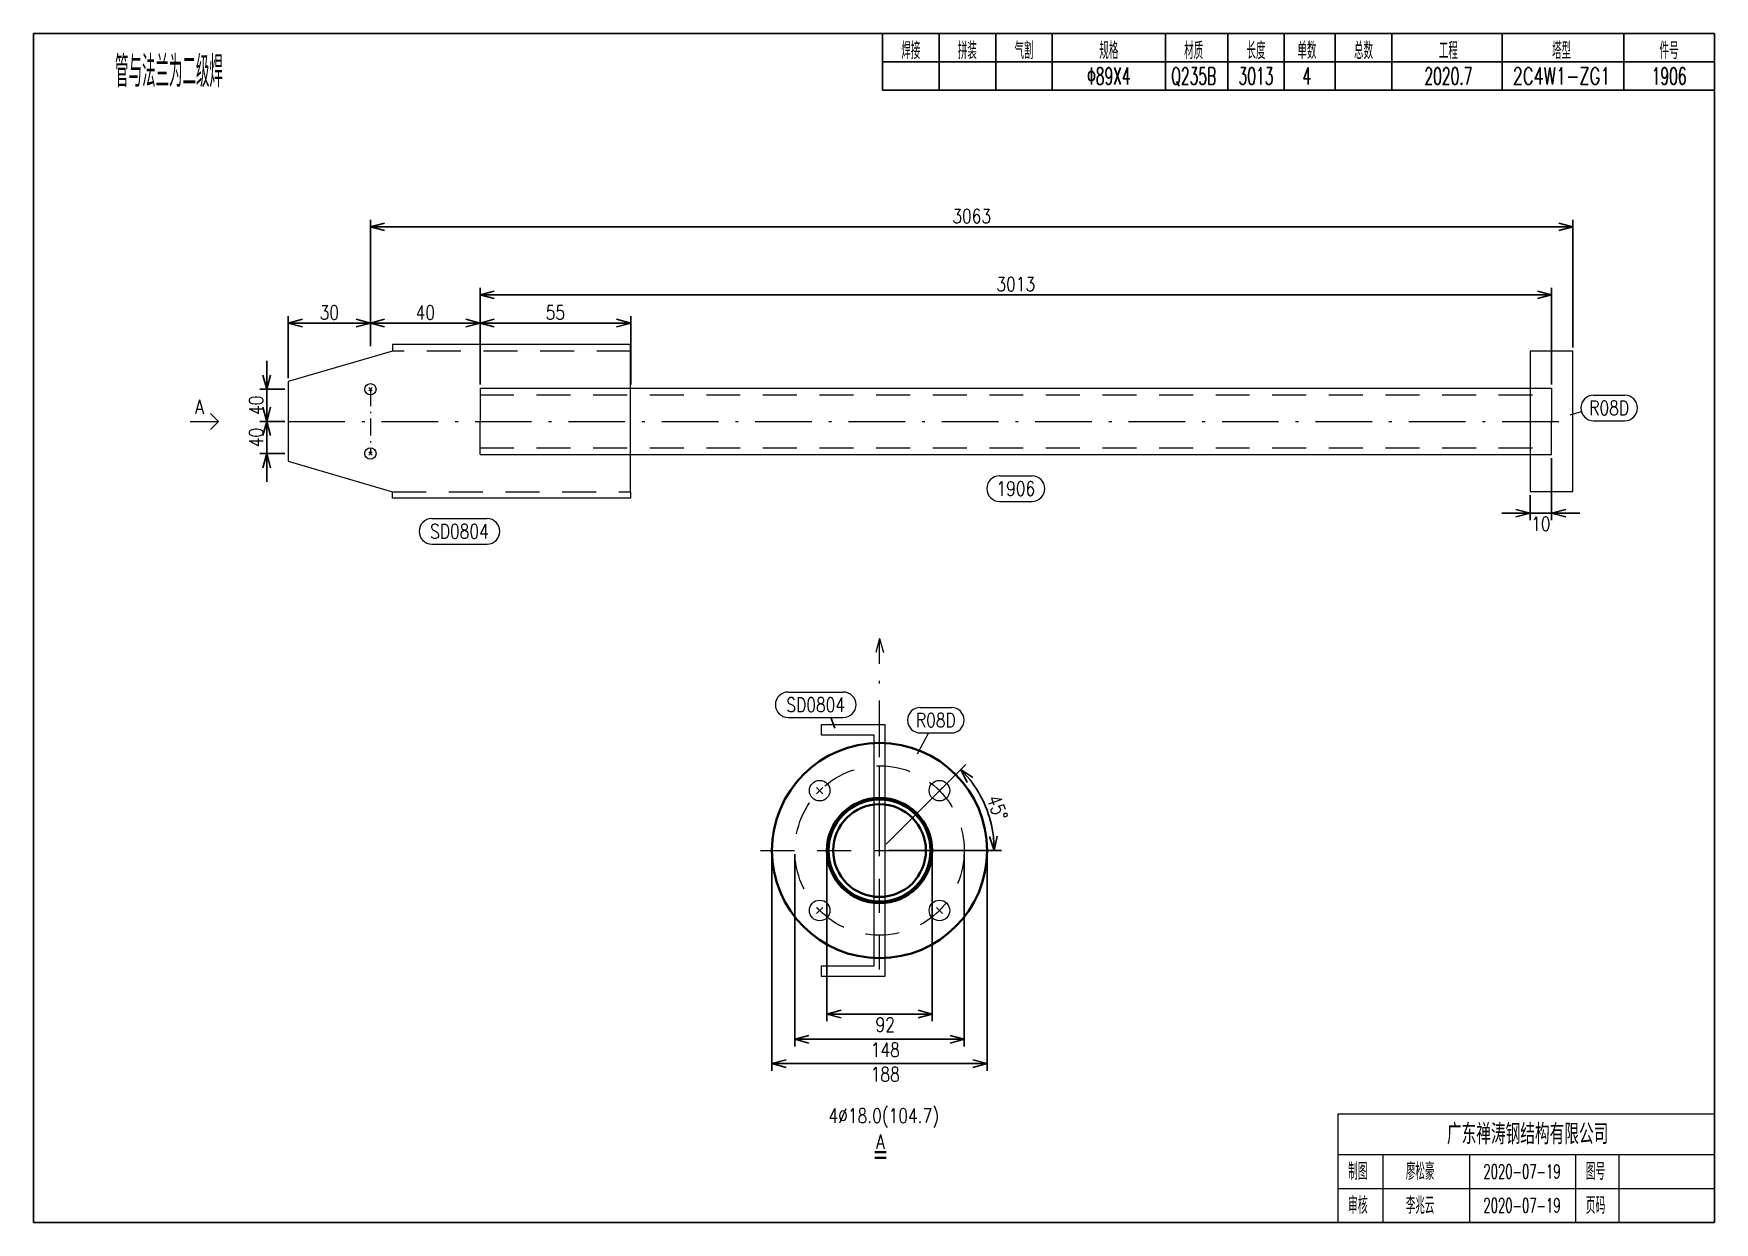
# Model space of a CAD drawing. Extents: x 154981 to 165753, y -86801 to -82885.
# Drawn here: x 158609.1 to 158906.1, y -84356.7 to -84146.7 of the extents above; entities that cross this region are included whole.
import ezdxf
from ezdxf.enums import TextEntityAlignment as Align

# ---------------------------------------------------------------- set-up
doc = ezdxf.new("R2010")
doc.units = 0
doc.header["$MEASUREMENT"] = 0
for name, pattern in [('一点画线', [5.2, 3, -1, 0.2, -1]), ('长一点画线', [16.5, 10, -3, 0.5, -3]), ('长虚线', [10, 6, -4])]:
    doc.linetypes.add(name, pattern=pattern)
doc.layers.get('0').update_dxf_attribs({"linetype": 'CONTINUOUS', "lineweight": 25})
doc.layers.get('Defpoints').update_dxf_attribs({"linetype": 'CONTINUOUS'})
doc.layers.add('4', color=7, linetype='CONTINUOUS', lineweight=25)
doc.layers.add('5', color=7, linetype='CONTINUOUS', lineweight=25)
doc.styles.add('DimFont', font='simplex.shx', dxfattribs={"width": 0.8, "bigfont": 'gbhzfs.shx'})
doc.styles.get("Standard").update_dxf_attribs({"font": 'simplex.shx', "width": 0.7, "height": 3, "bigfont": 'gbhzfs.shx'})
doc.dimstyles.new('DHDxfDimStyleOpen30', dxfattribs={"dimtxt": 2.5, "dimasz": 2.5, "dimexe": 1.25, "dimexo": 0.625, "dimtad": 2, "dimtxsty": 'DimFont', "dimblk": 'OPEN30', "dimblk1": 'OPEN30', "dimblk2": 'OPEN30', "dimcen": 2.5, "dimadec": 0, "dimazin": 0, "dimtfac": 1, "dimtmove": 0, "dimatfit": 3, "dimfxl": 0, "dimarcsym": 0})

# ---------------------------------------------------------------- blocks, each defined once
blk = doc.blocks.new('_OPEN30')
at = {"color": 0, "linetype": 'ByBlock', "lineweight": -2}
for p, q in [((-1, 0.27), (0, 0)), ((0, 0), (-1, -0.27)), ((0, 0), (-1, 0))]:
    blk.add_line(p, q, dxfattribs=at)
blk = doc.blocks.new('*D194')
at = {"layer": '5', "color": 3, "linetype": 'Continuous', "lineweight": -2}
for p, q in [((158668.64, -84201.86), (158668.64, -84179.55)), ((158878.62, -84180.8), (158671.14, -84180.8)), ((158881.12, -84202.13), (158881.12, -84179.55))]:
    blk.add_line(p, q, dxfattribs=at)
at = {"layer": 'Defpoints', "color": 0, "linetype": 'Continuous'}
for p in [(158668.64, -84180.8), (158668.64, -84202.48), (158881.12, -84202.76)]:
    blk.add_point(p, dxfattribs=at)
at = {"layer": '5', "color": 3, "linetype": 'Continuous', "lineweight": -2, "xscale": 2.5, "yscale": 2.5, "zscale": 2.5, "rotation": 180}
blk.add_blockref('_OPEN30', (158668.64, -84180.8), dxfattribs=at)
at = {"layer": '5', "color": 3, "linetype": 'Continuous', "lineweight": -2, "xscale": 2.5, "yscale": 2.5, "zscale": 2.5}
blk.add_blockref('_OPEN30', (158881.12, -84180.8), dxfattribs=at)
at = {"layer": '5', "color": 6, "linetype": 'Continuous', "lineweight": 13, "insert": (158774.88, -84178.93), "char_height": 2.5, "attachment_point": 5, "line_spacing_factor": 0.6, "style": 'DimFont'}
blk.add_mtext('3063', dxfattribs=at)
blk = doc.blocks.new('*D195')
at = {"layer": '5', "color": 3, "linetype": 'Continuous', "lineweight": -2}
for p, q in [((158688, -84208.67), (158688, -84191.56)), ((158874.84, -84192.81), (158690.5, -84192.81)), ((158877.34, -84208.67), (158877.34, -84191.56))]:
    blk.add_line(p, q, dxfattribs=at)
at = {"layer": 'Defpoints', "color": 0, "linetype": 'Continuous'}
for p in [(158688, -84192.81), (158688, -84209.29), (158877.34, -84209.29)]:
    blk.add_point(p, dxfattribs=at)
at = {"layer": '5', "color": 3, "linetype": 'Continuous', "lineweight": -2, "xscale": 2.5, "yscale": 2.5, "zscale": 2.5, "rotation": 180}
blk.add_blockref('_OPEN30', (158688, -84192.81), dxfattribs=at)
at = {"layer": '5', "color": 3, "linetype": 'Continuous', "lineweight": -2, "xscale": 2.5, "yscale": 2.5, "zscale": 2.5}
blk.add_blockref('_OPEN30', (158877.34, -84192.81), dxfattribs=at)
at = {"layer": '5', "color": 6, "linetype": 'Continuous', "lineweight": 13, "insert": (158782.67, -84190.93), "char_height": 2.5, "attachment_point": 5, "line_spacing_factor": 0.6, "style": 'DimFont'}
blk.add_mtext('3013', dxfattribs=at)
blk = doc.blocks.new('*D196')
at = {"layer": '5', "color": 3, "linetype": 'Continuous', "lineweight": -2}
for p, q in [((158877.34, -84221.67), (158877.34, -84232.63)), ((158873.56, -84228.2), (158873.56, -84232.63)), ((158871.06, -84231.38), (158868.56, -84231.38)), ((158873.56, -84231.38), (158877.34, -84231.38)), ((158879.84, -84231.38), (158882.34, -84231.38))]:
    blk.add_line(p, q, dxfattribs=at)
at = {"layer": 'Defpoints', "color": 0, "linetype": 'Continuous'}
for p in [(158877.34, -84221.04), (158873.56, -84227.58), (158877.34, -84231.38)]:
    blk.add_point(p, dxfattribs=at)
at = {"layer": '5', "color": 3, "linetype": 'Continuous', "lineweight": -2, "xscale": 2.5, "yscale": 2.5, "zscale": 2.5}
blk.add_blockref('_OPEN30', (158873.56, -84231.38), dxfattribs=at)
at = {"layer": '5', "color": 3, "linetype": 'Continuous', "lineweight": -2, "xscale": 2.5, "yscale": 2.5, "zscale": 2.5, "rotation": 180}
blk.add_blockref('_OPEN30', (158877.34, -84231.38), dxfattribs=at)
at = {"layer": '5', "color": 6, "linetype": 'Continuous', "lineweight": 13, "insert": (158875.45, -84233.25), "char_height": 2.5, "attachment_point": 5, "line_spacing_factor": 0.6, "style": 'DimFont'}
blk.add_mtext('10', dxfattribs=at)
blk = doc.blocks.new('*D197')
at = {"layer": '5', "color": 3, "linetype": 'Continuous', "lineweight": -2}
for p, q in [((158650.32, -84206.99), (158650.32, -84204.49)), ((158653.49, -84209.49), (158649.07, -84209.49)), ((158650.32, -84215.17), (158650.32, -84209.49)), ((158653.49, -84215.17), (158649.07, -84215.17)), ((158650.32, -84217.67), (158650.32, -84220.17))]:
    blk.add_line(p, q, dxfattribs=at)
at = {"layer": 'Defpoints', "color": 0, "linetype": 'Continuous'}
for p in [(158650.32, -84209.49), (158654.12, -84209.49), (158654.12, -84215.17)]:
    blk.add_point(p, dxfattribs=at)
at = {"layer": '5', "color": 3, "linetype": 'Continuous', "lineweight": -2, "xscale": 2.5, "yscale": 2.5, "zscale": 2.5}
for p, rotation in [((158650.32, -84209.49), 270), ((158650.32, -84215.17), 90)]:
    blk.add_blockref('_OPEN30', p, dxfattribs=dict(at, rotation=rotation))
at = {"layer": '5', "color": 6, "linetype": 'Continuous', "lineweight": 13, "insert": (158648.44, -84212.33), "char_height": 2.5, "attachment_point": 5, "rotation": 90, "line_spacing_factor": 0.6, "style": 'DimFont'}
blk.add_mtext('40', dxfattribs=at)
blk = doc.blocks.new('*D198')
at = {"layer": '5', "color": 3, "linetype": 'Continuous', "lineweight": -2}
for p, q in [((158650.32, -84212.67), (158650.32, -84210.17)), ((158653.49, -84215.17), (158649.07, -84215.17)), ((158650.32, -84220.85), (158650.32, -84215.17)), ((158653.49, -84220.85), (158649.07, -84220.85)), ((158650.32, -84223.35), (158650.32, -84225.85))]:
    blk.add_line(p, q, dxfattribs=at)
at = {"layer": 'Defpoints', "color": 0, "linetype": 'Continuous'}
for p in [(158650.32, -84215.17), (158654.12, -84215.17), (158654.12, -84220.85)]:
    blk.add_point(p, dxfattribs=at)
at = {"layer": '5', "color": 3, "linetype": 'Continuous', "lineweight": -2, "xscale": 2.5, "yscale": 2.5, "zscale": 2.5}
for p, rotation in [((158650.32, -84215.17), 270), ((158650.32, -84220.85), 90)]:
    blk.add_blockref('_OPEN30', p, dxfattribs=dict(at, rotation=rotation))
at = {"layer": '5', "color": 6, "linetype": 'Continuous', "lineweight": 13, "insert": (158648.44, -84218.01), "char_height": 2.5, "attachment_point": 5, "rotation": 90, "line_spacing_factor": 0.6, "style": 'DimFont'}
blk.add_mtext('40', dxfattribs=at)
blk = doc.blocks.new('*D199')
at = {"layer": '5', "color": 3, "linetype": 'Continuous', "lineweight": -2}
for p, q in [((158654.12, -84207.51), (158654.12, -84196.56)), ((158666.14, -84197.81), (158656.62, -84197.81)), ((158668.64, -84200.98), (158668.64, -84196.56))]:
    blk.add_line(p, q, dxfattribs=at)
at = {"layer": 'Defpoints', "color": 0, "linetype": 'Continuous'}
for p in [(158654.12, -84197.81), (158668.64, -84201.61), (158654.12, -84208.14)]:
    blk.add_point(p, dxfattribs=at)
at = {"layer": '5', "color": 3, "linetype": 'Continuous', "lineweight": -2, "xscale": 2.5, "yscale": 2.5, "zscale": 2.5, "rotation": 180}
blk.add_blockref('_OPEN30', (158654.12, -84197.81), dxfattribs=at)
at = {"layer": '5', "color": 3, "linetype": 'Continuous', "lineweight": -2, "xscale": 2.5, "yscale": 2.5, "zscale": 2.5}
blk.add_blockref('_OPEN30', (158668.64, -84197.81), dxfattribs=at)
at = {"layer": '5', "color": 6, "linetype": 'Continuous', "lineweight": 13, "insert": (158661.38, -84195.93), "char_height": 2.5, "attachment_point": 5, "line_spacing_factor": 0.6, "style": 'DimFont'}
blk.add_mtext('30', dxfattribs=at)
blk = doc.blocks.new('*D200')
at = {"layer": '5', "color": 3, "linetype": 'Continuous', "lineweight": -2}
for p, q in [((158668.64, -84200.98), (158668.64, -84196.56)), ((158685.5, -84197.81), (158671.14, -84197.81)), ((158688, -84208.67), (158688, -84196.56))]:
    blk.add_line(p, q, dxfattribs=at)
at = {"layer": 'Defpoints', "color": 0, "linetype": 'Continuous'}
for p in [(158668.64, -84197.81), (158668.64, -84201.61), (158688, -84209.29)]:
    blk.add_point(p, dxfattribs=at)
at = {"layer": '5', "color": 3, "linetype": 'Continuous', "lineweight": -2, "xscale": 2.5, "yscale": 2.5, "zscale": 2.5, "rotation": 180}
blk.add_blockref('_OPEN30', (158668.64, -84197.81), dxfattribs=at)
at = {"layer": '5', "color": 3, "linetype": 'Continuous', "lineweight": -2, "xscale": 2.5, "yscale": 2.5, "zscale": 2.5}
blk.add_blockref('_OPEN30', (158688, -84197.81), dxfattribs=at)
at = {"layer": '5', "color": 6, "linetype": 'Continuous', "lineweight": 13, "insert": (158678.32, -84195.93), "char_height": 2.5, "attachment_point": 5, "line_spacing_factor": 0.6, "style": 'DimFont'}
blk.add_mtext('40', dxfattribs=at)
blk = doc.blocks.new('*D201')
at = {"layer": '5', "color": 3, "linetype": 'Continuous', "lineweight": -2}
for p, q in [((158688, -84208.67), (158688, -84196.56)), ((158712.12, -84197.81), (158690.5, -84197.81)), ((158714.62, -84208.67), (158714.62, -84196.56))]:
    blk.add_line(p, q, dxfattribs=at)
at = {"layer": 'Defpoints', "color": 0, "linetype": 'Continuous'}
for p in [(158688, -84197.81), (158688, -84209.29), (158714.62, -84209.29)]:
    blk.add_point(p, dxfattribs=at)
at = {"layer": '5', "color": 3, "linetype": 'Continuous', "lineweight": -2, "xscale": 2.5, "yscale": 2.5, "zscale": 2.5, "rotation": 180}
blk.add_blockref('_OPEN30', (158688, -84197.81), dxfattribs=at)
at = {"layer": '5', "color": 3, "linetype": 'Continuous', "lineweight": -2, "xscale": 2.5, "yscale": 2.5, "zscale": 2.5}
blk.add_blockref('_OPEN30', (158714.62, -84197.81), dxfattribs=at)
at = {"layer": '5', "color": 6, "linetype": 'Continuous', "lineweight": 13, "insert": (158701.31, -84195.93), "char_height": 2.5, "attachment_point": 5, "line_spacing_factor": 0.6, "style": 'DimFont'}
blk.add_mtext('55', dxfattribs=at)
blk = doc.blocks.new('板孔默认')
at = {"layer": '5', "color": 7, "linetype": 'Continuous', "lineweight": 13}
for p, q in [((-0.3, -0.3), (0.3, 0.3)), ((0.3, -0.3), (-0.3, 0.3))]:
    blk.add_line(p, q, dxfattribs=at)
blk.add_circle((0, 0), 1, dxfattribs=at)
blk = doc.blocks.new('*D888')
at = {"layer": '5', "color": 134, "linetype": 'Continuous', "lineweight": -2}
for p, q in [((158739.59, -84291.61), (158739.59, -84329.88)), ((158777.61, -84291.61), (158777.61, -84329.88)), ((158742.09, -84328.63), (158775.11, -84328.63))]:
    blk.add_line(p, q, dxfattribs=at)
at = {"layer": 'Defpoints', "color": 0, "linetype": 'Continuous'}
for p in [(158739.59, -84290.98), (158777.61, -84290.98), (158777.61, -84328.63)]:
    blk.add_point(p, dxfattribs=at)
at = {"layer": '5', "color": 134, "linetype": 'Continuous', "lineweight": -2, "xscale": 2.5, "yscale": 2.5, "zscale": 2.5, "rotation": 180}
blk.add_blockref('_OPEN30', (158739.59, -84328.63), dxfattribs=at)
at = {"layer": '5', "color": 134, "linetype": 'Continuous', "lineweight": -2, "xscale": 2.5, "yscale": 2.5, "zscale": 2.5}
blk.add_blockref('_OPEN30', (158777.61, -84328.63), dxfattribs=at)
at = {"layer": '5', "color": 134, "linetype": 'Continuous', "lineweight": 18, "insert": (158759.6, -84330.51), "char_height": 2.5, "attachment_point": 5, "line_spacing_factor": 0.6, "style": 'DimFont'}
blk.add_mtext('188', dxfattribs=at)
blk = doc.blocks.new('*D887')
at = {"layer": '5', "color": 134, "linetype": 'Continuous', "lineweight": -2}
for p, q in [((158749.3, -84291.61), (158749.3, -84321.11)), ((158767.9, -84291.61), (158767.9, -84321.11)), ((158751.8, -84319.86), (158765.4, -84319.86))]:
    blk.add_line(p, q, dxfattribs=at)
at = {"layer": 'Defpoints', "color": 0, "linetype": 'Continuous'}
for p in [(158749.3, -84290.98), (158767.9, -84290.98), (158767.9, -84319.86)]:
    blk.add_point(p, dxfattribs=at)
at = {"layer": '5', "color": 134, "linetype": 'Continuous', "lineweight": -2, "xscale": 2.5, "yscale": 2.5, "zscale": 2.5, "rotation": 180}
blk.add_blockref('_OPEN30', (158749.3, -84319.86), dxfattribs=at)
at = {"layer": '5', "color": 134, "linetype": 'Continuous', "lineweight": -2, "xscale": 2.5, "yscale": 2.5, "zscale": 2.5}
blk.add_blockref('_OPEN30', (158767.9, -84319.86), dxfattribs=at)
at = {"layer": '5', "color": 134, "linetype": 'Continuous', "lineweight": 18, "insert": (158759.6, -84321.73), "char_height": 2.5, "attachment_point": 5, "line_spacing_factor": 0.6, "style": 'DimFont'}
blk.add_mtext('92', dxfattribs=at)
blk = doc.blocks.new('*D886')
at = {"layer": '5', "color": 134, "linetype": 'Continuous', "lineweight": -2}
for p, q in [((158743.63, -84291.61), (158743.63, -84325.57)), ((158773.56, -84291.61), (158773.56, -84325.57)), ((158746.13, -84324.32), (158771.06, -84324.32))]:
    blk.add_line(p, q, dxfattribs=at)
at = {"layer": 'Defpoints', "color": 0, "linetype": 'Continuous'}
for p in [(158743.63, -84290.98), (158773.56, -84290.98), (158773.56, -84324.32)]:
    blk.add_point(p, dxfattribs=at)
at = {"layer": '5', "color": 134, "linetype": 'Continuous', "lineweight": -2, "xscale": 2.5, "yscale": 2.5, "zscale": 2.5, "rotation": 180}
blk.add_blockref('_OPEN30', (158743.63, -84324.32), dxfattribs=at)
at = {"layer": '5', "color": 134, "linetype": 'Continuous', "lineweight": -2, "xscale": 2.5, "yscale": 2.5, "zscale": 2.5}
blk.add_blockref('_OPEN30', (158773.56, -84324.32), dxfattribs=at)
at = {"layer": '5', "color": 134, "linetype": 'Continuous', "lineweight": 18, "insert": (158759.6, -84326.19), "char_height": 2.5, "attachment_point": 5, "line_spacing_factor": 0.6, "style": 'DimFont'}
blk.add_mtext('148', dxfattribs=at)
blk = doc.blocks.new('*D885')
at = {"layer": '5', "color": 3, "linetype": 'Continuous', "lineweight": -2}
for p, q in [((158759.75, -84289.83), (158773.83, -84275.76)), ((158760.22, -84290.98), (158780.13, -84290.98))]:
    blk.add_line(p, q, dxfattribs=at)
blk.add_arc((158758.6, -84290.98), 20.28, 7.066, 37.934, dxfattribs=at)
at = {"layer": 'Defpoints', "color": 0, "linetype": 'Continuous'}
for p in [(158776.17, -84280.84), (158758.6, -84290.98), (158759.31, -84290.28), (158759.6, -84290.98)]:
    blk.add_point(p, dxfattribs=at)
at = {"layer": '5', "color": 3, "linetype": 'Continuous', "lineweight": -2, "xscale": 2.5, "yscale": 2.5, "zscale": 2.5}
for p, rotation in [((158772.94, -84276.64), 131.4669829136957), ((158778.88, -84290.98), 273.5330170848153)]:
    blk.add_blockref('_OPEN30', p, dxfattribs=dict(at, rotation=rotation))
at = {"layer": '5', "color": 4, "linetype": 'Continuous', "lineweight": 18, "insert": (158779.42, -84283.41), "char_height": 2.5, "attachment_point": 5, "rotation": 289.9831, "style": 'DimFont'}
blk.add_mtext('45%%d', dxfattribs=at)
blk = doc.blocks.new('CTDHK')
at = {"color": 0, "linetype": 'Continuous'}
for p, q in [((0, 210), (297, 210)), ((0, 0), (0, 210)), ((297, 210), (297, 0)), ((297, 0), (0, 0))]:
    blk.add_line(p, q, dxfattribs=at)

msp = doc.modelspace()

# ---------------------------------------------------------------- linework, layer by layer
at = {"color": 3, "linetype": 'Continuous'}
msp.add_line((158750.01038, -84267.45672), (158750.70087, -84269.38903), dxfattribs=at)
at = {"layer": '4', "color": 1, "linetype": 'Continuous', "lineweight": 25}
for p, q in [((158759.11666, -84156.66733), (158759.11666, -84146.66733)), ((158769.11666, -84156.66733), (158769.11666, -84146.66733)), ((158779.11666, -84156.66733), (158779.11666, -84146.66733)), ((158789.11666, -84156.66733), (158789.11666, -84146.66733)), ((158809.11666, -84156.66733), (158809.11666, -84146.66733)), ((158820.11666, -84156.66733), (158820.11666, -84146.66733)), ((158830.11666, -84156.66733), (158830.11666, -84146.66733)), ((158839.11666, -84156.66733), (158839.11666, -84146.66733)), ((158849.11666, -84156.66733), (158849.11666, -84146.66733)), ((158868.61666, -84156.66733), (158868.61666, -84146.66733)), ((158890.11666, -84156.66733), (158890.11666, -84146.66733)), ((158759.11666, -84151.66733), (158906.11666, -84151.66733)), ((158759.11666, -84156.66733), (158906.11666, -84156.66733))]:
    msp.add_line(p, q, dxfattribs=at)
at = {"layer": '4', "color": 1, "linetype": 'Continuous', "lineweight": 18}
for p, q in [((158839.61666, -84356.66733), (158839.61666, -84337.46733)), ((158839.61666, -84337.46733), (158906.11666, -84337.46733)), ((158839.61666, -84344.66733), (158906.11666, -84344.66733)), ((158847.61666, -84356.66733), (158847.61666, -84344.66733)), ((158862.91666, -84356.66733), (158862.91666, -84344.66733)), ((158881.61666, -84356.66733), (158881.61666, -84344.66733)), ((158889.31666, -84356.66733), (158889.31666, -84344.66733)), ((158839.61666, -84350.66733), (158906.11666, -84350.66733))]:
    msp.add_line(p, q, dxfattribs=at)
msp.add_lwpolyline([(158609.11666, -84146.66733), (158609.11666, -84356.66733), (158906.11666, -84356.66733), (158906.11666, -84146.66733)], close=True, dxfattribs=at)
at = {"layer": '5', "color": 7, "linetype": 'Continuous', "lineweight": 13}
for p, q in [((158672.50866, -84201.60633), (158672.50866, -84202.74233)), ((158714.61666, -84201.60633), (158672.50866, -84201.60633)), ((158714.61666, -84202.74233), (158714.61666, -84201.60633)), ((158672.50866, -84202.74233), (158654.11666, -84208.13833)), ((158714.61666, -84227.59233), (158714.61666, -84202.74233)), ((158654.11666, -84208.13833), (158654.11666, -84222.19633)), ((158668.33666, -84209.18733), (158668.93666, -84209.78733)), ((158668.93666, -84209.18733), (158668.33666, -84209.78733)), ((158687.99666, -84209.29333), (158687.99666, -84215.16733)), ((158687.99666, -84209.29333), (158877.33666, -84209.29333)), ((158877.33666, -84209.29333), (158877.33666, -84215.16733)), ((158687.99666, -84221.04133), (158687.99666, -84215.16733)), ((158877.33666, -84221.04133), (158877.33666, -84215.16733)), ((158654.11666, -84222.19633), (158672.50866, -84227.59233)), ((158668.33666, -84220.54733), (158668.93666, -84221.14733)), ((158668.93666, -84220.54733), (158668.33666, -84221.14733)), ((158687.99666, -84221.04133), (158877.33666, -84221.04133)), ((158672.50866, -84228.72833), (158672.50866, -84227.59233)), ((158714.61666, -84228.72833), (158672.50866, -84228.72833)), ((158714.61666, -84227.59233), (158714.61666, -84228.72833)), ((158748.34653, -84268.73198), (158759.53053, -84268.73198)), ((158748.34653, -84270.59598), (158748.34653, -84268.73198)), ((158757.66653, -84270.59598), (158748.34653, -84270.59598)), ((158757.66653, -84311.37098), (158757.66653, -84270.59598)), ((158759.53053, -84268.73198), (158759.53053, -84313.23498)), ((158748.34653, -84311.37098), (158757.66653, -84311.37098)), ((158748.34653, -84313.23498), (158748.34653, -84311.37098)), ((158759.53053, -84313.23498), (158748.34653, -84313.23498))]:
    msp.add_line(p, q, dxfattribs=at)
at = {"layer": '5', "color": 7, "linetype": '长虚线', "lineweight": 13}
for p, q in [((158714.61666, -84202.74233), (158672.50866, -84202.74233)), ((158687.99666, -84210.46813), (158877.33666, -84210.46813)), ((158687.99666, -84219.86653), (158877.33666, -84219.86653)), ((158672.50866, -84227.59233), (158714.61666, -84227.59233))]:
    msp.add_line(p, q, dxfattribs=at)
at = {"layer": '5', "color": 240, "linetype": '一点画线', "lineweight": 13}
for p, q in [((158668.63666, -84209.48733), (158668.63666, -84209.48733)), ((158668.63666, -84209.48733), (158668.63666, -84220.84733)), ((158668.63666, -84220.84733), (158668.63666, -84220.84733))]:
    msp.add_line(p, q, dxfattribs=at)
at = {"layer": '5', "color": 3, "linetype": 'Continuous', "lineweight": 18}
for p, q in [((158884.77402, -84210.5439), (158890.27402, -84210.5439)), ((158880.61425, -84214.01715), (158882.6372, -84213.43443)), ((158884.77402, -84215.0439), (158890.27402, -84215.0439)), ((158765.79895, -84265.70705), (158771.29895, -84265.70705)), ((158765.27863, -84273.87492), (158767.30159, -84270.1562)), ((158765.79895, -84270.20705), (158771.29895, -84270.20705))]:
    msp.add_line(p, q, dxfattribs=at)
at = {"layer": '5', "color": 6, "linetype": 'Continuous', "lineweight": 13}
for p, q in [((158641.80001, -84215.16711), (158640.38579, -84213.7529)), ((158636.80001, -84215.16711), (158641.80001, -84215.16711)), ((158641.80001, -84215.16711), (158640.38579, -84216.58132))]:
    msp.add_line(p, q, dxfattribs=at)
at = {"layer": '5', "color": 240, "linetype": '长一点画线', "lineweight": 13}
msp.add_line((158654.11666, -84215.16733), (158881.11666, -84215.16733), dxfattribs=at)
at = {"layer": '5', "color": 3, "linetype": 'Continuous', "lineweight": 13}
for p, q in [((158779.79166, -84224.79133), (158785.54166, -84224.79133)), ((158779.79166, -84229.29133), (158785.54166, -84229.29133)), ((158679.49166, -84232.34233), (158689.24166, -84232.34233)), ((158679.49166, -84236.84233), (158689.24166, -84236.84233)), ((158742.44168, -84262.97359), (158752.19168, -84262.97359)), ((158742.44168, -84267.47359), (158752.19168, -84267.47359))]:
    msp.add_line(p, q, dxfattribs=at)
at = {"layer": '5', "color": 7, "linetype": '长一点画线', "lineweight": 18}
for p, q in [((158758.59853, -84253.51476), (158757.92866, -84256.01476)), ((158758.59853, -84253.51476), (158757.92866, -84256.01476)), ((158758.59853, -84290.98348), (158758.59853, -84253.51476)), ((158758.59853, -84253.51476), (158759.2684, -84256.01476)), ((158758.59853, -84253.51476), (158759.2684, -84256.01476))]:
    msp.add_line(p, q, dxfattribs=at)
at = {"layer": '5', "color": 240, "linetype": '长虚线', "lineweight": 18}
for p, q in [((158758.59853, -84311.99472), (158758.59853, -84269.97225)), ((158737.58729, -84290.98348), (158779.60976, -84290.98348))]:
    msp.add_line(p, q, dxfattribs=at)
at = {"layer": '5', "color": 3, "linetype": 'Continuous', "lineweight": 35}
for p, q in [((158757.74115, -84344.27292), (158759.74115, -84344.27292)), ((158757.74115, -84345.27292), (158759.74115, -84345.27292))]:
    msp.add_line(p, q, dxfattribs=at)
at = {"layer": '5', "color": 7, "linetype": 'Continuous', "lineweight": 13}
msp.add_lwpolyline([(158873.55666, -84202.75933), (158873.55666, -84227.57533), (158881.11666, -84227.57533), (158881.11666, -84202.75933)], close=True, dxfattribs=at)
for centre in [(158668.63666, -84209.48733), (158668.63666, -84220.84733)]:
    msp.add_circle(centre, 1, dxfattribs=at)
at = {"layer": '5', "color": 7, "linetype": 'Continuous', "lineweight": 35}
for radius in [19.01124, 9.30337, 9, 9, 8.19101, 8.19101]:
    msp.add_circle((158758.59853, -84290.98348), radius, dxfattribs=at)
at = {"layer": '5', "color": 240, "linetype": '长虚线', "lineweight": 18}
msp.add_circle((158758.59853, -84290.98348), 14.96629, dxfattribs=at)
at = {"layer": '5', "color": 3, "linetype": 'Continuous', "lineweight": 18}
for centre, start, end in [((158884.77402, -84212.7939), 90, 270), ((158890.27402, -84212.7939), 270, 90), ((158765.79895, -84267.95705), 90, 270), ((158771.29895, -84267.95705), 270, 90)]:
    msp.add_arc(centre, 2.25, start, end, dxfattribs=at)
at = {"layer": '5', "color": 3, "linetype": 'Continuous', "lineweight": 13}
for centre, start, end in [((158779.79166, -84227.04133), 90, 270), ((158785.54166, -84227.04133), 270, 90), ((158679.49166, -84234.59233), 90, 270), ((158689.24166, -84234.59233), 270, 90), ((158742.44168, -84265.22359), 90, 270), ((158752.19168, -84265.22359), 270, 90)]:
    msp.add_arc(centre, 2.25, start, end, dxfattribs=at)

# ---------------------------------------------------------------- block references
at = {"color": 2, "linetype": 'Continuous'}
msp.add_blockref('CTDHK', (158609.11666, -84356.66733), dxfattribs=at)
at = {"layer": '5', "color": 7, "linetype": 'Continuous', "lineweight": 35, "xscale": 1.820000000006985, "yscale": 1.820000000006985, "zscale": 1.82}
for p in [(158748.01576, -84280.40072), (158769.1813, -84280.40072), (158748.01576, -84301.56625), (158769.1813, -84301.56625)]:
    msp.add_blockref('板孔默认', p, dxfattribs=at)

# ---------------------------------------------------------------- texts
at = {"layer": '4', "color": 1, "linetype": 'Continuous', "lineweight": 25}
for s, height, width, p in [('焊接', 3, 0.7, (158764.11666, -84149.66733)), ('拼装', 3, 0.7, (158774.11666, -84149.66733)), ('气割', 3, 0.7, (158784.11666, -84149.66733)), ('规格', 3, 0.7, (158799.11666, -84149.66733)), ('材质', 3, 0.7, (158814.11666, -84149.66733)), ('长度', 3, 0.7, (158825.11666, -84149.66733)), ('单数', 3, 0.7, (158834.11666, -84149.66733)), ('总数', 3, 0.7, (158844.11666, -84149.66733)), ('工程', 3, 0.7, (158859.11666, -84149.66733)), ('塔型', 3, 0.7, (158879.11666, -84149.66733)), ('件号', 3, 0.6, (158898.11666, -84149.66733)), ('管与法兰为二级焊', 5.5125, 0.6, (158633.04087, -84153.37392)), ('Φ89X4', 3, 0.6, (158799.11666, -84154.16733)), ('Q235B', 3, 0.6, (158814.11666, -84154.16733)), ('3013', 3, 0.6, (158825.11666, -84154.16733)), ('4', 3, 0.6, (158834.11666, -84154.16733)), ('2020.7', 3, 0.6, (158859.11666, -84154.16733)), ('2C4W1-ZG1', 3, 0.7, (158879.11666, -84154.16733)), ('1906', 3, 0.6, (158898.11666, -84154.16733))]:
    msp.add_text(s, height=height, dxfattribs=dict(at, width=width)).set_placement(p, align=Align.MIDDLE_CENTER)
at = {"layer": '4', "color": 1, "linetype": 'Continuous', "lineweight": 13}
msp.add_text('广东禅涛钢结构有限公司', height=3.6, dxfattribs=at).set_placement((158873.11666, -84341.06733), align=Align.MIDDLE_CENTER)
for s, height, width, p in [('制图', 3, 0.8, (158843.11666, -84347.66733)), ('廖松豪', 3, 0.7, (158854.11666, -84347.66733)), ('2020-07-19', 2.5, 0.6, (158872.11666, -84347.66733)), ('图号', 3, 0.8, (158885.11666, -84347.66733)), ('审核', 3, 0.8, (158843.11666, -84353.66733)), ('李兆云', 3, 0.7, (158854.11666, -84353.66733)), ('2020-07-19', 2.5, 0.6, (158872.11666, -84353.66733)), ('页码', 3, 0.8, (158885.11666, -84353.66733))]:
    msp.add_text(s, height=height, dxfattribs=dict(at, width=width)).set_placement(p, align=Align.MIDDLE_CENTER)
at = {"layer": '5', "color": 6, "linetype": 'Continuous', "lineweight": 13, "width": 0.8}
for s, p in [('A', (158638.42935, -84212.60014)), ('1906', (158782.66666, -84227.04133)), ('SD0804', (158684.36666, -84234.59233)), ('SD0804', (158747.31668, -84265.22359))]:
    msp.add_text(s, height=2.5, dxfattribs=at).set_placement(p, align=Align.MIDDLE_CENTER)
at = {"layer": '5', "color": 6, "linetype": 'Continuous', "lineweight": 18, "width": 0.8}
for p in [(158887.52402, -84212.7939), (158768.54895, -84267.95705)]:
    msp.add_text('R08D', height=2.5, dxfattribs=at).set_placement(p, align=Align.MIDDLE_CENTER)
at = {"layer": '5', "color": 7, "linetype": 'Continuous', "lineweight": 18, "width": 0.8}
msp.add_text('4%%c18.0(104.7)', height=2.5, dxfattribs=at).set_placement((158759.34101, -84337.82062), align=Align.MIDDLE_CENTER)
at = {"layer": '5', "color": 6, "linetype": 'Continuous', "lineweight": 18, "width": 0.8}
msp.add_text('A', height=2.5, dxfattribs=at).set_placement((158758.74115, -84341.14792), align=Align.TOP_CENTER)

# ---------------------------------------------------------------- dimensions: what is measured, and where the dimension line sits
at = {"layer": '5', "color": 6, "linetype": 'Continuous', "lineweight": 13}
for base, p1, p2, text, picture, middle in [((158668.63666, -84180.80033), (158881.11666, -84202.75933), (158668.63666, -84202.48133), '3063', '*D194', (158774.87666, -84180.80033)), ((158687.99666, -84192.80633), (158877.33666, -84209.29333), (158687.99666, -84209.29333), '3013', '*D195', (158782.66666, -84192.80633)), ((158654.11666, -84197.80633), (158668.63666, -84201.60633), (158654.11666, -84208.13833), '30', '*D199', (158661.37666, -84197.80633)), ((158668.63666, -84197.80633), (158687.99666, -84209.29333), (158668.63666, -84201.60633), '40', '*D200', (158678.31666, -84197.80633)), ((158687.99666, -84197.80633), (158714.61666, -84209.29333), (158687.99666, -84209.29333), '55', '*D201', (158701.30666, -84197.80633)), ((158877.33666, -84231.37533), (158873.55666, -84227.57533), (158877.33666, -84221.04133), '10', '*D196', (158875.44666, -84231.37533))]:
    dim = msp.add_linear_dim(base=base, p1=p1, p2=p2, text=text, dimstyle='DHDxfDimStyleOpen30', override={"dimtxt": 2.5, "dimclrd": 3, "dimclre": 3, "dimclrt": 6}, dxfattribs=at)
    dim.commit()
    dim.dimension.update_dxf_attribs({"geometry": picture, "text_midpoint": middle, "dimtype": 160})
for base, p1, p2, picture, middle in [((158650.31666, -84209.48733), (158654.11666, -84215.16733), (158654.11666, -84209.48733), '*D197', (158650.31666, -84212.32733)), ((158650.31666, -84215.16733), (158654.11666, -84220.84733), (158654.11666, -84215.16733), '*D198', (158650.31666, -84218.00733))]:
    dim = msp.add_linear_dim(base=base, p1=p1, p2=p2, angle=90, text='40', dimstyle='DHDxfDimStyleOpen30', override={"dimtxt": 2.5, "dimclrd": 3, "dimclre": 3, "dimclrt": 6}, dxfattribs=at)
    dim.commit()
    dim.dimension.update_dxf_attribs({"geometry": picture, "text_midpoint": middle, "dimtype": 160})
at = {"layer": '5', "color": 3, "linetype": 'Continuous', "lineweight": 18}
dim = msp.add_angular_dim_3p(base=(158776.16533, -84280.84128), center=(158758.59853, -84290.98348), p1=(158759.59853, -84290.98348), p2=(158759.30564, -84290.27638), text='45%%d', dimstyle='DHDxfDimStyleOpen30', override={"dimtxt": 2.5, "dimclrd": 3, "dimclre": 3, "dimclrt": 4, "dimtmove": 0}, dxfattribs=at)
dim.commit()
dim.dimension.update_dxf_attribs({"geometry": '*D885', "text_midpoint": (158777.66167, -84284.05143), "dimtype": 165})
at = {"layer": '5', "color": 134, "linetype": 'Continuous', "lineweight": 18}
for base, p1, p2, text, picture, middle in [((158777.60976, -84328.6313), (158739.58729, -84290.98348), (158777.60976, -84290.98348), '188', '*D888', (158759.59853, -84328.6313)), ((158773.56482, -84324.318), (158743.63224, -84290.98348), (158773.56482, -84290.98348), '148', '*D886', (158759.59853, -84324.318)), ((158767.9019, -84319.856), (158749.29516, -84290.98348), (158767.9019, -84290.98348), '92', '*D887', (158759.59853, -84319.856))]:
    dim = msp.add_linear_dim(base=base, p1=p1, p2=p2, angle=0, text=text, dimstyle='DHDxfDimStyleOpen30', override={"dimtxt": 2.5, "dimclrd": 134, "dimclre": 134, "dimclrt": 134}, dxfattribs=at)
    dim.commit()
    dim.dimension.update_dxf_attribs({"geometry": picture, "text_midpoint": middle, "dimtype": 161})

doc.saveas('drawing.dxf')
